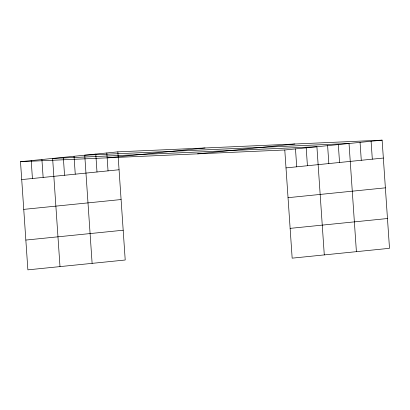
<?xml version="1.0" encoding="UTF-8"?>
<svg xmlns="http://www.w3.org/2000/svg" width="410" height="410" viewBox="0 0 410 410"><rect width="100%" height="100%" fill="white"/><g stroke="black" fill="none" stroke-linecap="round" stroke-linejoin="round"><path stroke-width="0.61" d="M117.839 151.843L125.214 260.012L27.875 269.852L20.5 161.684L117.839 151.843L382.125 140.148L389.5 248.316L292.161 258.156L284.786 149.988L382.125 140.148M107.712 157.824L205.056 147.984M197.574 153.847L294.913 144.007M21.72 179.59L119.059 169.75M286.006 167.895L383.345 158.055M23.749 209.377L121.093 199.537M288.035 197.681L385.38 187.841M25.845 240.065L123.184 230.225M290.131 228.37L387.47 218.53M20.5 161.684L284.786 149.988M371.096 141.26L372.316 159.172M360.062 142.378L361.282 160.284M356.403 251.663L349.028 143.495L84.742 155.19L92.117 263.358M338.322 144.576L339.541 162.483M327.616 145.658L328.835 163.564M324.284 254.912L316.909 146.739L52.623 158.434L59.998 266.608M306.198 147.82L307.423 165.732M295.492 148.907L296.712 166.814M106.81 152.956L108.03 170.867M95.776 154.073L96.996 171.98M74.036 156.272L75.255 174.178M63.33 157.353L64.549 175.26M41.912 159.516L43.137 177.427M31.206 160.602L32.426 178.509"/></g></svg>
